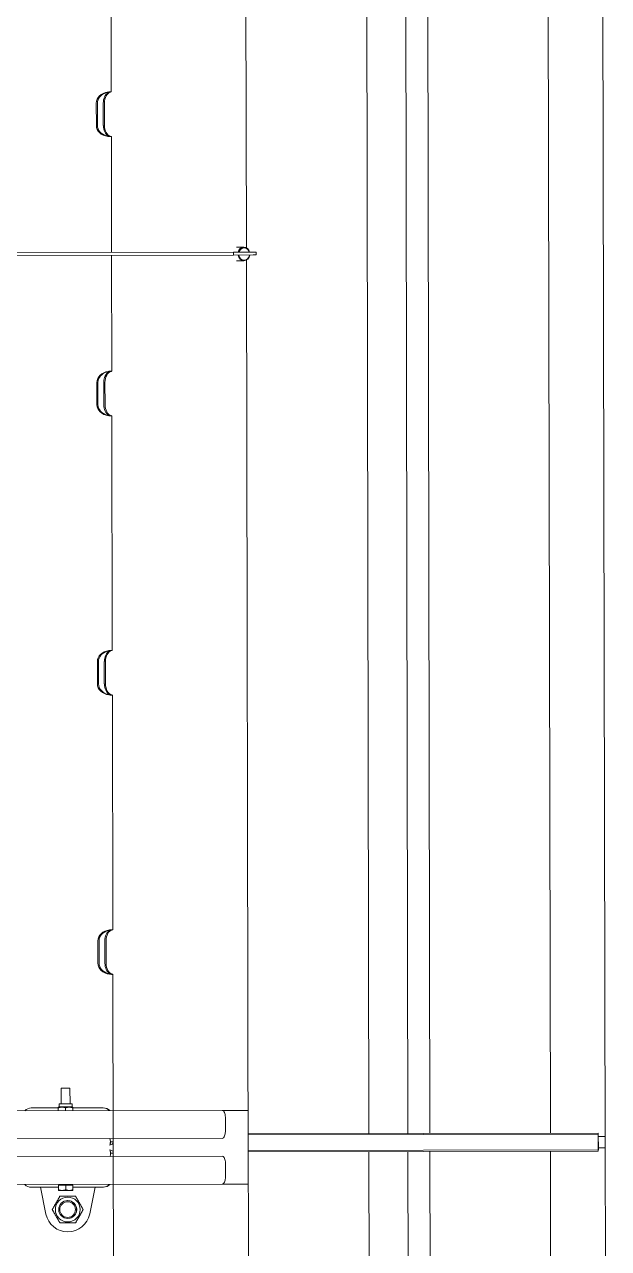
# Model space of a CAD drawing. Extents: x -3873 to 164127, y 7129 to 96529.
# Drawn here: x 86347 to 86869, y 50782 to 51877 of the extents above; entities that cross this region are included whole.
import ezdxf

# ---------------------------------------------------------------- set-up
doc = ezdxf.new("R2010")
doc.units = 0
doc.layers.get('0').update_dxf_attribs({"linetype": 'CONTINUOUS'})
doc.layers.add('LAYOUT Kromeka', color=1, linetype='CONTINUOUS', lineweight=5)

# ---------------------------------------------------------------- blocks, each defined once
blk = doc.blocks.new('SD-30-2')
for p, q in [((-837, 342.5), (-837, 1290.9)), ((-812, 1290.9), (-812, 342.5)), ((804, 1290.9), (804, 342.5)), ((829, 342.5), (829, 1291.1)), ((-5.2, 331), (-5.2, 1249.8)), ((-2.7, 1249.8), (-2.7, 331)), ((-863.5, 500.5), (-839.5, 505.4)), ((-839.5, 489.2), (-839.5, 513.4)), ((831.5, 513.4), (831.5, 489.2)), ((-842.4, 489.2), (-842.4, 485.9)), ((-842.4, 485.9), (-842.4, 479.4)), ((-837.7, 489.2), (-841.8, 489.2)), ((-837.7, 482.7), (-841.8, 482.7)), ((-837.7, 489.2), (-837.7, 482.7)), ((-837.7, 488.4), (-837.1, 488.4)), ((-837.7, 482.7), (-837.7, 476.2)), ((-837.1, 477), (-837.1, 488.4)), ((-837.1, 486.3), (-837, 486.3)), ((829, 489.2), (831.6, 489.2)), ((829, 482.7), (831.6, 482.7)), ((832.6, 488.5), (832.2, 489.2)), ((832.6, 488.5), (832.6, 476.9)), ((832.6, 488.5), (835.1, 488.5)), ((835.1, 488.5), (835.1, 476.9)), ((835.1, 486.7), (849.1, 486.7)), ((849.1, 486.7), (849.1, 478.7)), ((-879.5, 480.9), (-879.5, 480.9)), ((-871.5, 474), (-871.5, 474)), ((-867.5, 480.9), (-867.5, 481)), ((-851.5, 480.9), (-851.5, 481)), ((-847.5, 474), (-847.5, 474)), ((-842.4, 479.4), (-842.4, 476.2)), ((-837.7, 476.2), (-841.8, 476.2)), ((-837.7, 476.2), (-841.8, 476.2)), ((-839.5, 449.2), (-839.5, 476.2)), ((-837.7, 477), (-837.1, 477)), ((-837.7, 476.2), (-837.7, 476.2)), ((-837.1, 479), (-837, 479)), ((829, 476.2), (831.6, 476.2)), ((829, 476.2), (831.6, 476.2)), ((831.5, 476.2), (831.5, 449.2)), ((832.6, 476.9), (832.2, 476.2)), ((832.6, 476.9), (835.1, 476.9)), ((835.1, 478.7), (849.1, 478.7)), ((-839.5, 456.4), (-863.5, 461.3)), ((-863.5, 461.3), (-839.5, 456.4)), ((-859.5, 467.1), (-859.5, 467.1)), ((-639, 453.5), (-619, 453.5)), ((-619, 452.5), (-639, 452.5)), ((-389, 453.5), (-369, 453.5)), ((-369, 452.5), (-389, 452.5)), ((-139, 453.5), (-119, 453.5)), ((-119, 452.5), (-139, 452.5)), ((111, 453.5), (131, 453.5)), ((131, 452.5), (111, 452.5)), ((-839.5, 449.2), (-839.5, 448.9)), ((-809.1, 442.7), (-809.1, 440.7)), ((-808.2, 440.1), (-649, 440.1)), ((-639, 447.3), (-619, 447.3)), ((-619, 446.2), (-639, 446.2)), ((-609, 440.1), (-399, 440.1)), ((-389, 447.3), (-369, 447.3)), ((-369, 446.2), (-389, 446.2)), ((-359, 440.1), (-149, 440.1)), ((-139, 447.3), (-119, 447.3)), ((-119, 446.2), (-139, 446.2)), ((-109, 440.1), (-5.2, 440.1)), ((-2.7, 440.1), (101, 440.1)), ((111, 447.3), (131, 447.3)), ((131, 446.2), (111, 446.2)), ((141, 440.1), (351, 440.1)), ((641, 440.1), (800.2, 440.1)), ((801.1, 442.7), (801.1, 440.7)), ((831.5, 449.2), (831.5, 448.9)), ((-837, 342), (-837, 342.5)), ((-837, 342), (-837, 335.3)), ((829, 342.5), (829, 342)), ((829, 335.3), (829, 342)), ((-837, 322), (-837, 335.3)), ((-817.9, 339.7), (-831.1, 339.7)), ((-2.7, 331), (-5.2, 331)), ((-5.2, 313.3), (-5.2, 331)), ((-2.7, 331), (-2.7, 313.3)), ((809.9, 339.7), (823.1, 339.7)), ((829, 335.3), (829, 322)), ((-837, 322), (-837, 319.4)), ((-837, 319.4), (-9.7, 319.4)), ((-807, 6.1), (-807, 319.4)), ((-792, 6.1), (-792, 319.4)), ((-10.3, 321.7), (-10.3, 328.3)), ((1, 319.4), (829, 319.4)), ((1.7, 321.7), (1.7, 328.3)), ((792, 6.1), (792, 319.4)), ((807, 6.1), (807, 319.4)), ((829, 319.4), (829, 322)), ((-5.2, 313.3), (-5.2, 310.7)), ((-2.7, 310.7), (-5.2, 310.7)), ((-2.7, 310.7), (-2.7, 313.3)), ((792, 211.3), (-792, 211.3)), ((-792, 176.5), (792, 176.5)), ((792, 156.8), (-792, 156.8)), ((-792, 49), (792, 49)), ((-792, 6.1), (-807, 6.1)), ((-805, 6.1), (-805, 5.5)), ((-805, 2.4), (-805, 5.5)), ((-805, 2.4), (-805, 0)), ((-805, 0), (805, 0)), ((807, 6.1), (792, 6.1)), ((805, 5.5), (805, 6.1)), ((805, 5.5), (805, 2.4)), ((805, 0), (805, 2.4))]:
    blk.add_line(p, q)
for centre, start, end in [((823.5, 513.4), 360, 46.4378), ((-831.5, 449.2), 180, 226.5674), ((-831.5, 448.9), 180, 226.5674)]:
    blk.add_arc(centre, 8, start, end)
for centre, major_axis, ratio, start_param, end_param in [((-831.5, 513.4), (-8, 0), 0.999999, 5.47043, 6.283185), ((-859.5, 480.9), (-20, 0), 0.999999, 4.913747, 7.652624), ((-859.5, 480.9), (-20, 0), 0.999999, 0, 1.369438), ((-859.5, 480.9), (-8, 0.02), 0.999999, 0, 3.147228), ((-639, 441), (0, 12.5), 0.800177, 0, 1.397117), ((-639, 440), (0, 12.5), 0.800177, 0, 1.21367), ((-619, 441), (0, -12.5), 0.800177, 1.744475, 3.141593), ((-619, 440), (0, -12.5), 0.800177, 1.927923, 3.141593), ((-389, 441), (0, 12.5), 0.800177, 0, 1.397117), ((-389, 440), (0, 12.5), 0.800177, 0, 1.21367), ((-369, 441), (0, -12.5), 0.800177, 1.744475, 3.141593), ((-369, 440), (0, -12.5), 0.800177, 1.927923, 3.141593), ((-139, 441), (0, 12.5), 0.800177, 0, 1.397117), ((-139, 440), (0, 12.5), 0.800177, 0, 1.21367), ((-119, 441), (0, -12.5), 0.800177, 1.744475, 3.141593), ((-119, 440), (0, -12.5), 0.800177, 1.927923, 3.141593), ((111, 441), (0, 12.5), 0.800177, 0, 1.397117), ((111, 440), (0, 12.5), 0.800177, 0, 1.21367), ((131, 441), (0, -12.5), 0.800177, 1.744475, 3.141593), ((131, 440), (0, -12.5), 0.800177, 1.927923, 3.141593), ((-639, 439.6), (-10, 0), 0.661961, 4.712389, 6.109506), ((-639, 440.6), (10, 0), 0.661961, 1.570796, 2.784466), ((-619, 440.6), (-10, 0), 0.661961, 3.498719, 4.712389), ((-619, 439.6), (10, 0), 0.661961, 0.173679, 1.570796), ((-389, 439.6), (-10, 0), 0.661961, 4.712389, 6.109506), ((-389, 440.6), (10, 0), 0.661961, 1.570796, 2.784466), ((-369, 440.6), (-10, 0), 0.661961, 3.498719, 4.712389), ((-369, 439.6), (10, 0), 0.661961, 0.173679, 1.570796), ((-139, 439.6), (-10, 0), 0.661961, 4.712389, 6.109506), ((-139, 440.6), (10, 0), 0.661961, 1.570796, 2.784466), ((-119, 440.6), (-10, 0), 0.661961, 3.498719, 4.712389), ((-119, 439.6), (10, 0), 0.661961, 0.173679, 1.570796), ((111, 439.6), (-10, 0), 0.661961, 4.712389, 6.109506), ((111, 440.6), (10, 0), 0.661961, 1.570796, 2.784466), ((131, 440.6), (-10, 0), 0.661961, 3.498719, 4.712389), ((131, 439.6), (10, 0), 0.661961, 0.173679, 1.570796), ((823.5, 449.2), (8, 0), 0.999999, 5.472693, 6.283185), ((823.5, 448.9), (8, 0), 0.999999, 5.472693, 6.283185), ((-831.1, 342.5), (5.9, 0), 0.473366, 3.141593, 4.712389), ((823.1, 342.5), (-5.9, 0), 0.473366, 1.570796, 3.141593), ((-4.3, 321.7), (-6, 0), 0.883688, 4.867477, 7.698894), ((-4.3, 321.5), (-5.5, 0), 0.883688, 4.881706, 7.684664), ((-4.3, 321.7), (6, 0), 0.883688, 4.97769, 7.588681), ((-4.3, 321.5), (5.5, 0), 0.883688, 5.002476, 7.563894)]:
    blk.add_ellipse(centre, major_axis=major_axis, ratio=ratio, start_param=start_param, end_param=end_param)
for centre, major_axis in [((-859.5, 480.9), (-11.1, 0)), ((-859.5, 481), (-8, 0)), ((-859.5, 481), (7, 0))]:
    blk.add_ellipse(centre, major_axis=major_axis, ratio=0.999999)
for points, weights in [([(-871.5, 487.9), (-865.5, 491.3), (-859.5, 494.8)], [1, 1.15470053838, 1]), ([(-859.5, 494.8), (-853.5, 491.3), (-847.5, 487.9)], [1, 1.15470053838, 1]), ([(-871.5, 474), (-871.5, 480.9), (-871.5, 487.9)], [1, 1.15470053838, 1]), ([(-847.5, 487.9), (-847.5, 480.9), (-847.5, 474)], [1, 1.15470053838, 1]), ([(-842.4, 489.2), (-842.4, 489.2), (-841.8, 489.2)], [1.0001674898, 1.03787091881, 1]), ([(-841.8, 489.2), (-842.4, 487.4), (-842.4, 485.9)], [1, 1.0379548493, 1]), ([(-842.4, 485.9), (-842.4, 484.4), (-841.8, 482.7)], [1, 1.0379548493, 1]), ([(-841.8, 482.7), (-842.4, 480.9), (-842.4, 479.4)], [1, 1.0379548493, 1]), ([(831.6, 489.2), (832.2, 489.2), (832.2, 489.2)], [1, 1.07717274548, 1.07734986176]), ([(831.6, 482.7), (832.7, 485.9), (831.6, 489.2)], [1, 1.15470053838, 1]), ([(831.6, 476.2), (832.7, 479.4), (831.6, 482.7)], [1, 1.15470053838, 1]), ([(-859.5, 467.1), (-865.5, 470.5), (-871.5, 474)], [1, 1.15470053838, 1]), ([(-871.5, 474), (-865.5, 470.5), (-859.5, 467.1)], [1, 1.15470053838, 1]), ([(-847.5, 474), (-853.5, 470.5), (-859.5, 467.1)], [1, 1.15470053838, 1]), ([(-859.5, 467.1), (-853.5, 470.5), (-847.5, 474)], [1, 1.15470053838, 1]), ([(-842.4, 479.4), (-842.4, 477.9), (-841.8, 476.2)], [1, 1.0379548493, 1]), ([(-841.8, 476.2), (-842.4, 476.2), (-842.4, 476.2)], [1, 1.0379548493, 1]), ([(-842.4, 476.2), (-842.4, 476.2), (-841.8, 476.2)], [1, 1.0379548493, 1]), ([(831.6, 476.2), (832.7, 476.2), (831.6, 476.2)], [1, 1.15470053838, 1])]:
    blk.add_rational_spline(points, weights, degree=2)
for points, knots in [([(-806.1, 443.2), (-807, 442.9), (-808.7, 442.6), (-811.2, 442.6), (-812, 443), (-812, 443.3)], [0, 0, 0, 0, 0.448799, 0.897598, 1.570796, 1.570796, 1.570796, 1.570796]), ([(-809.1, 440.7), (-808.9, 440.3), (-808.3, 439.9), (-807.3, 440.4), (-806.5, 442), (-806.1, 443.2)], [0, 0, 0, 0, 0.448799, 0.897598, 1.570796, 1.570796, 1.570796, 1.570796]), ([(-807.3, 442.9), (-807.4, 442.8), (-807.5, 442.8), (-807.8, 442.6), (-807.9, 442.6), (-808.1, 442.6), (-808.2, 442.6), (-808.4, 442.6), (-808.6, 442.6), (-808.7, 442.7), (-808.7, 442.7), (-808.7, 442.7)], [-0.3674842, -0.3674842, -0.3674842, -0.3674842, -0.307671, -0.307671, -0.2307149, -0.2307149, -0.1730311, -0.1730311, -0.086514, -0.086514, -0.0804635, -0.0804635, -0.0804635, -0.0804635]), ([(-648.8, 440.7), (-648.9, 440.7), (-648.9, 440.7), (-648.9, 440.4), (-649, 440.2), (-649, 440), (-649, 440.1), (-649, 440.3), (-649, 440.5), (-649, 440.9), (-649, 441.9), (-648.9, 442.5), (-648.9, 443.2), (-648.9, 443.2), (-648.8, 443.2)], [-0.4455099, -0.4455099, -0.4455099, -0.4455099, -0.442648, -0.442648, -0.221324, -0.221324, 0, 0, 0, 0.221324, 0.221324, 0.442648, 0.442648, 0.4455099, 0.4455099, 0.4455099, 0.4455099]), ([(-648.4, 444.4), (-648.5, 444), (-648.6, 443.6), (-648.7, 443.1), (-648.7, 442.8), (-648.7, 442.7), (-648.7, 442.6), (-648.7, 442.5), (-648.6, 442.6), (-648.5, 442.7), (-648.4, 442.9), (-648.4, 442.9), (-648.4, 443)], [-0.2591637, -0.2591637, -0.2591637, -0.2591637, -0.1295819, -0.1295819, 0, 0, 0, 0.1267265, 0.1267265, 0.253453, 0.253453, 0.2591054, 0.2591054, 0.2591054, 0.2591054]), ([(-609.6, 443), (-609.6, 442.9), (-609.6, 442.9), (-609.5, 442.7), (-609.4, 442.6), (-609.3, 442.5), (-609.3, 442.6), (-609.3, 442.7), (-609.3, 442.8), (-609.3, 443), (-609.4, 443.6), (-609.5, 444), (-609.6, 444.3), (-609.6, 444.3), (-609.6, 444.4)], [-0.2591054, -0.2591054, -0.2591054, -0.2591054, -0.253453, -0.253453, -0.1267265, -0.1267265, 0, 0, 0, 0.1267265, 0.1267265, 0.253453, 0.253453, 0.2591054, 0.2591054, 0.2591054, 0.2591054]), ([(-609.2, 443.2), (-609.1, 443.2), (-609.1, 443.2), (-609.1, 442.5), (-609, 441.9), (-609, 440.9), (-609, 440.5), (-609, 440.1), (-609, 440), (-609, 440.2), (-609.1, 440.4), (-609.1, 440.7), (-609.1, 440.7), (-609.2, 440.7)], [3.2739808, 3.2739808, 3.2739808, 3.2739808, 3.2768427, 3.2768427, 3.4981667, 3.4981667, 3.7194907, 3.7194907, 3.9408147, 3.9408147, 4.1621387, 4.1621387, 4.1650006, 4.1650006, 4.1650006, 4.1650006]), ([(-398.8, 440.7), (-398.9, 440.7), (-398.9, 440.7), (-398.9, 440.4), (-399, 440.2), (-399, 440), (-399, 440.1), (-399, 440.3), (-399, 440.5), (-399, 440.9), (-399, 441.9), (-398.9, 442.5), (-398.9, 443.2), (-398.9, 443.2), (-398.8, 443.2)], [-0.4455099, -0.4455099, -0.4455099, -0.4455099, -0.442648, -0.442648, -0.221324, -0.221324, 0, 0, 0, 0.221324, 0.221324, 0.442648, 0.442648, 0.4455099, 0.4455099, 0.4455099, 0.4455099]), ([(-398.4, 444.4), (-398.5, 444), (-398.6, 443.6), (-398.7, 443.1), (-398.7, 442.8), (-398.7, 442.7), (-398.7, 442.6), (-398.7, 442.5), (-398.6, 442.6), (-398.5, 442.7), (-398.4, 442.9), (-398.4, 442.9), (-398.4, 443)], [-0.2591637, -0.2591637, -0.2591637, -0.2591637, -0.1295819, -0.1295819, 0, 0, 0, 0.1267265, 0.1267265, 0.253453, 0.253453, 0.2591054, 0.2591054, 0.2591054, 0.2591054]), ([(-359.6, 443), (-359.5, 442.8), (-359.4, 442.6), (-359.3, 442.5), (-359.3, 442.6), (-359.3, 442.7), (-359.3, 442.8), (-359.3, 443), (-359.4, 443.6), (-359.5, 444), (-359.6, 444.3), (-359.6, 444.3), (-359.6, 444.4)], [-0.2591637, -0.2591637, -0.2591637, -0.2591637, -0.1295819, -0.1295819, 0, 0, 0, 0.1267265, 0.1267265, 0.253453, 0.253453, 0.2591054, 0.2591054, 0.2591054, 0.2591054]), ([(-359.2, 443.2), (-359.1, 443.2), (-359.1, 443.2), (-359.1, 442.5), (-359, 441.9), (-359, 440.9), (-359, 440.5), (-359, 440.1), (-359, 440), (-359, 440.2), (-359.1, 440.4), (-359.1, 440.7), (-359.1, 440.7), (-359.2, 440.7)], [3.2739808, 3.2739808, 3.2739808, 3.2739808, 3.2768427, 3.2768427, 3.4981667, 3.4981667, 3.7194907, 3.7194907, 3.9408147, 3.9408147, 4.1621387, 4.1621387, 4.1650006, 4.1650006, 4.1650006, 4.1650006]), ([(-148.8, 440.7), (-148.9, 440.6), (-148.9, 440.4), (-149, 440.1), (-149, 440.1), (-149, 440.1), (-149, 440.2), (-149, 440.5), (-149, 440.7), (-149, 441.4), (-149, 441.8), (-148.9, 442.5), (-148.9, 442.8), (-148.8, 443.2)], [-2.290579, -2.290579, -2.290579, -2.290579, -2.1793323, -2.1793323, -2.0139841, -2.0139841, -1.8486359, -1.8486359, -1.6832878, -1.6832878, -1.5179396, -1.5179396, -1.4066929, -1.4066929, -1.4066929, -1.4066929]), ([(-148.4, 444.4), (-148.4, 444.3), (-148.4, 444.3), (-148.5, 444), (-148.6, 443.6), (-148.7, 443), (-148.7, 442.8), (-148.7, 442.7), (-148.7, 442.6), (-148.7, 442.5), (-148.6, 442.6), (-148.5, 442.8), (-148.4, 443)], [2.1836868, 2.1836868, 2.1836868, 2.1836868, 2.1893392, 2.1893392, 2.3160657, 2.3160657, 2.4427922, 2.4427922, 2.4427922, 2.572374, 2.572374, 2.7019559, 2.7019559, 2.7019559, 2.7019559]), ([(-109.6, 443), (-109.6, 442.9), (-109.6, 442.9), (-109.5, 442.7), (-109.4, 442.6), (-109.3, 442.5), (-109.3, 442.6), (-109.3, 442.7), (-109.3, 442.8), (-109.3, 443.1), (-109.4, 443.6), (-109.5, 444), (-109.6, 444.4)], [2.1836868, 2.1836868, 2.1836868, 2.1836868, 2.1893392, 2.1893392, 2.3160657, 2.3160657, 2.4427922, 2.4427922, 2.4427922, 2.572374, 2.572374, 2.7019559, 2.7019559, 2.7019559, 2.7019559]), ([(-109.2, 443.2), (-109.1, 442.8), (-109.1, 442.5), (-109, 441.8), (-109, 441.4), (-109, 440.7), (-109, 440.5), (-109, 440.2), (-109, 440.1), (-109, 440.1), (-109, 440.1), (-109.1, 440.4), (-109.1, 440.6), (-109.2, 440.7)], [1.4066929, 1.4066929, 1.4066929, 1.4066929, 1.5179396, 1.5179396, 1.6832878, 1.6832878, 1.8486359, 1.8486359, 2.0139841, 2.0139841, 2.1793323, 2.1793323, 2.290579, 2.290579, 2.290579, 2.290579]), ([(101.2, 440.7), (101.1, 440.7), (101.1, 440.7), (101.1, 440.4), (101, 440.2), (101, 440), (101, 440.1), (101, 440.3), (101, 440.5), (101, 440.9), (101, 441.9), (101.1, 442.5), (101.1, 443.2), (101.1, 443.2), (101.2, 443.2)], [-0.4455099, -0.4455099, -0.4455099, -0.4455099, -0.442648, -0.442648, -0.221324, -0.221324, 0, 0, 0, 0.221324, 0.221324, 0.442648, 0.442648, 0.4455099, 0.4455099, 0.4455099, 0.4455099]), ([(101.6, 444.4), (101.6, 444.3), (101.6, 444.3), (101.5, 444), (101.4, 443.6), (101.3, 443), (101.3, 442.8), (101.3, 442.7), (101.3, 442.6), (101.3, 442.5), (101.4, 442.6), (101.5, 442.8), (101.6, 443)], [-0.2591054, -0.2591054, -0.2591054, -0.2591054, -0.253453, -0.253453, -0.1267265, -0.1267265, 0, 0, 0, 0.1295819, 0.1295819, 0.2591637, 0.2591637, 0.2591637, 0.2591637]), ([(140.4, 443), (140.4, 442.9), (140.4, 442.9), (140.5, 442.7), (140.6, 442.6), (140.7, 442.5), (140.7, 442.6), (140.7, 442.7), (140.7, 442.8), (140.7, 443.1), (140.6, 443.6), (140.5, 444), (140.4, 444.4)], [-0.2591054, -0.2591054, -0.2591054, -0.2591054, -0.253453, -0.253453, -0.1267265, -0.1267265, 0, 0, 0, 0.1295819, 0.1295819, 0.2591637, 0.2591637, 0.2591637, 0.2591637]), ([(140.8, 443.2), (140.9, 443.2), (140.9, 443.2), (140.9, 442.5), (141, 441.9), (141, 440.9), (141, 440.5), (141, 440.1), (141, 440), (141, 440.2), (140.9, 440.4), (140.9, 440.7), (140.9, 440.7), (140.8, 440.7)], [3.2739808, 3.2739808, 3.2739808, 3.2739808, 3.2768427, 3.2768427, 3.4981667, 3.4981667, 3.7194907, 3.7194907, 3.9408147, 3.9408147, 4.1621387, 4.1621387, 4.1650006, 4.1650006, 4.1650006, 4.1650006]), ([(804, 443.3), (804, 443.1), (803.6, 442.8), (801.6, 442.5), (799.4, 442.8), (798.1, 443.2)], [0, 0, 0, 0, 0.448799, 0.897598, 1.570796, 1.570796, 1.570796, 1.570796]), ([(798.1, 443.2), (798.4, 442.4), (799, 441), (800, 439.8), (800.7, 440.1), (801.1, 440.7)], [0, 0, 0, 0, 0.448799, 0.897598, 1.570796, 1.570796, 1.570796, 1.570796]), ([(799.3, 442.9), (799.4, 442.8), (799.5, 442.8), (799.9, 442.6), (800.1, 442.5), (800.5, 442.6), (800.6, 442.6), (800.7, 442.7)], [0.2479756, 0.2479756, 0.2479756, 0.2479756, 0.307671, 0.307671, 0.4618495, 0.4618495, 0.5355889, 0.5355889, 0.5355889, 0.5355889]), ([(-812, 342.5), (-812, 342.1), (-812.2, 341.7), (-812.6, 341.4), (-813, 341), (-813.5, 340.7), (-814.2, 340.5), (-815.3, 340.1), (-816.6, 339.8), (-817.9, 339.7)], [0, 0, 0, 0, 0.448799, 0.448799, 0.448799, 0.897598, 0.897598, 0.897598, 1.570796, 1.570796, 1.570796, 1.570796]), ([(804, 342.5), (804, 342.1), (804.2, 341.7), (804.6, 341.4), (805, 341), (805.5, 340.7), (806.2, 340.5), (807.3, 340.1), (808.6, 339.8), (809.9, 339.7)], [0, 0, 0, 0, 0.448799, 0.448799, 0.448799, 0.897598, 0.897598, 0.897598, 1.570796, 1.570796, 1.570796, 1.570796])]:
    blk.add_open_spline(points, degree=3, knots=knots)
blk = doc.blocks.new('g-dropbin-2')
blk.add_blockref('SD-30-2', (2143.7, 2213.8))

msp = doc.modelspace()

# ---------------------------------------------------------------- block references
at = {"layer": 'LAYOUT Kromeka', "rotation": 90.10840459875308}
for p in [(89082.6, 49537.3, -15419981.6), (89085.6, 47937.3, -15419981.6)]:
    msp.add_blockref('g-dropbin-2', p, dxfattribs=at)

doc.saveas('drawing.dxf')
